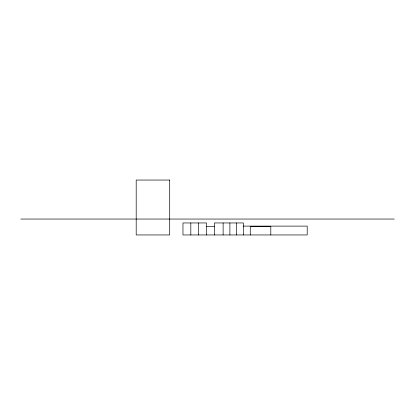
<?xml version="1.0" encoding="UTF-8"?>
<svg xmlns="http://www.w3.org/2000/svg" width="415" height="415" viewBox="0 0 415 415"><rect width="100%" height="100%" fill="white"/><g stroke="black" fill="none" stroke-linecap="round" stroke-linejoin="round"><path stroke-width="0.62" d="M20.75 219.047L394.25 219.047M243.169 226.108L307.204 226.108L307.204 234.952L182.968 234.952L182.968 222.954L206.52 222.954L206.52 234.952M206.52 226.59L214.368 226.59M270.803 234.952L270.803 226.408L250.266 226.408L250.266 234.952M243.444 234.952L243.444 222.954L214.368 222.954L214.368 234.952M236.669 222.954L236.669 234.952M229.894 222.954L229.894 234.952M223.12 222.954L223.12 234.952M198.671 222.954L198.671 234.952M190.817 222.954L190.817 234.952M169.704 180.048L136.193 180.048L136.193 234.952L169.704 234.952L169.704 180.048"/></g></svg>
